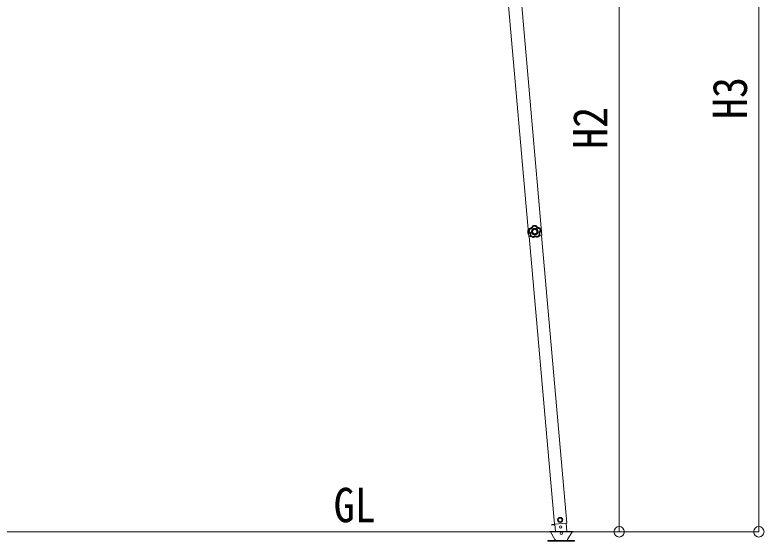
# Model space of a CAD drawing. Units: millimetres at full size, sheet at 1:35; details may follow other scales. Extents: x -9783 to 9892, y -6828 to 6752.
# Drawn here: x -6731 to -4215, y -1142 to 626 of the extents above; entities that cross this region are included whole.
import ezdxf
from ezdxf.enums import TextEntityAlignment as Align

# ---------------------------------------------------------------- set-up
doc = ezdxf.new("R2010")
doc.units = ezdxf.units.MM
doc.header["$LTSCALE"] = 35
doc.header["$PDMODE"] = 32
doc.header["$PDSIZE"] = 35
doc.layers.add('0-0_0', color=7, linetype='Continuous', lineweight=9)
doc.layers.add('0-A_寸法', color=4, linetype='Continuous', lineweight=9)
doc.styles.add('ＭＳ ゴシック', font='')
doc.styles.get('ＭＳ ゴシック').set_extended_font_data('MS Gothic')

msp = doc.modelspace()

# ---------------------------------------------------------------- linework, layer by layer
at = {"layer": '0-0_0'}
msp.add_line((-7590.25, -1110.56), (-4739.33, -1110.56), dxfattribs=at)
at = {"layer": '0-A_寸法', "color": 6}
for p, q in [((-4232.4, -1110.56), (-4232.4, 1702.44)), ((-4701.42, 1502.04), (-4701.42, -1110.56)), ((-4701.42, -1110.56), (-5030.24, -1110.56)), ((-4232.4, -1110.56), (-4701.42, -1110.56))]:
    msp.add_line(p, q, dxfattribs=at)
at = {"layer": '0-A_寸法'}
for p, q in [((-5144.76, 1473.99), (-5004.88, -119.14)), ((-5100.93, 1477.84), (-4961.05, -115.29)), ((-5008.03, -97.17), (-5007.32, -97.12)), ((-5008.03, -97.17), (-5007.58, -103.65)), ((-5007.32, -97.12), (-5006.41, -110.09)), ((-5002.74, -91.52), (-5003.12, -91.77)), ((-5002.74, -91.52), (-5003.12, -91.77)), ((-5002.86, -92.05), (-5003.12, -91.77)), ((-5002.48, -91.8), (-5002.86, -92.06)), ((-5002.48, -91.8), (-5002.86, -92.05)), ((-5002.74, -91.52), (-5002.48, -91.8)), ((-4991.77, -82.25), (-4992.09, -82.58)), ((-4991.77, -82.25), (-4992.09, -82.58)), ((-4991.86, -82.89), (-4992.09, -82.58)), ((-4991.54, -82.56), (-4991.86, -82.89)), ((-4991.54, -82.56), (-4991.86, -82.89)), ((-4991.77, -82.25), (-4991.54, -82.56)), ((-4980.87, -81.81), (-4980.69, -81.47)), ((-4980.52, -82.1), (-4980.87, -81.81)), ((-4980.51, -82.1), (-4980.87, -81.81)), ((-4980.33, -81.76), (-4980.69, -81.47)), ((-4980.33, -81.76), (-4980.69, -81.47)), ((-4980.33, -81.76), (-4980.51, -82.1)), ((-4968.76, -89.44), (-4968.53, -89.13)), ((-4968.35, -89.64), (-4968.76, -89.44)), ((-4968.35, -89.64), (-4968.76, -89.44)), ((-4968.12, -89.32), (-4968.53, -89.13)), ((-4968.12, -89.32), (-4968.53, -89.13)), ((-4968.12, -89.32), (-4968.35, -89.64)), ((-4964.5, -99.98), (-4964.34, -99.55)), ((-4964.5, -99.98), (-4964.34, -99.55)), ((-4964.12, -100.05), (-4964.5, -99.98)), ((-4964.34, -99.55), (-4963.96, -99.63)), ((-4964.12, -100.05), (-4963.96, -99.63)), ((-4964.12, -100.05), (-4963.96, -99.63)), ((-5007.12, -110.14), (-5007.58, -103.65)), ((-5007.12, -110.14), (-5006.41, -110.09)), ((-5005.81, -102.55), (-5005.44, -102.43)), ((-5005.81, -102.55), (-5005.59, -102.95)), ((-5005.81, -102.55), (-5005.59, -102.96)), ((-5005.23, -102.83), (-5005.59, -102.95)), ((-5005.44, -102.43), (-5005.23, -102.83)), ((-5005.44, -102.43), (-5005.23, -102.83)), ((-5004.88, -119.14), (-4997.82, -118.52)), ((-4918.56, -1085.14), (-5003.39, -119.01)), ((-5000.38, -115.85), (-5000.03, -115.68)), ((-5000.38, -115.85), (-5000.26, -116.29)), ((-5000.38, -115.85), (-5000.26, -116.29)), ((-4999.91, -116.13), (-5000.26, -116.29)), ((-5000.03, -115.68), (-4999.91, -116.13)), ((-5000.03, -115.68), (-4999.91, -116.13)), ((-4990.84, -121.79), (-4990.39, -121.71)), ((-4990.84, -121.79), (-4990.39, -121.71)), ((-4990.84, -122.18), (-4990.84, -121.79)), ((-4990.84, -122.18), (-4990.39, -122.1)), ((-4990.84, -122.18), (-4990.39, -122.1)), ((-4990.39, -121.71), (-4990.39, -122.1)), ((-4976.56, -120.74), (-4976.1, -120.76)), ((-4976.51, -121.13), (-4976.56, -120.74)), ((-4976.56, -120.74), (-4976.1, -120.76)), ((-4976.51, -121.13), (-4976.06, -121.15)), ((-4976.51, -121.13), (-4976.06, -121.15)), ((-4976.1, -120.76), (-4976.06, -121.15)), ((-4969.13, -116), (-4961.05, -115.29)), ((-4967.92, -113.89), (-4967.85, -113.43)), ((-4967.91, -113.89), (-4967.85, -113.43)), ((-4967.54, -114), (-4967.91, -113.89)), ((-4967.85, -113.43), (-4967.48, -113.55)), ((-4967.54, -114), (-4967.48, -113.55)), ((-4967.54, -114), (-4967.48, -113.55)), ((-4877.72, -1081.55), (-4962.54, -115.42)), ((-4918.57, -1085.13), (-4877.72, -1081.56)), ((-4877.07, -1109.89), (-4879.54, -1081.72)), ((-4917.57, -1085.34), (-4927.43, -1086.21)), ((-4927.43, -1086.21), (-4917.57, -1085.35)), ((-4927.43, -1086.21), (-4927.25, -1088.2)), ((-4917.39, -1087.34), (-4927.25, -1088.2)), ((-4917.59, -1085.05), (-4915.48, -1109.22)), ((-4935.75, -1109.56), (-4855.75, -1109.56)), ((-4935.75, -1110.56), (-4935.75, -1109.56)), ((-4935.75, -1110.56), (-4855.75, -1110.56)), ((-4917.05, -1136.56), (-4931.78, -1111.06)), ((-4859.71, -1111.06), (-4874.44, -1136.56)), ((-4855.75, -1109.56), (-4855.75, -1110.56))]:
    msp.add_line(p, q, dxfattribs=at)
for points in [[(-5003.13, -91.77), (-5004.34, -94.31), (-5005.2, -96.98), (-5005.69, -99.74), (-5005.81, -102.55)], [(-5003.12, -91.77), (-5004.34, -94.31), (-5005.19, -96.98), (-5005.69, -99.74), (-5005.81, -102.55)], [(-5002.86, -92.06), (-5004.01, -94.5), (-5004.83, -97.07), (-5005.31, -99.72), (-5005.44, -102.43)], [(-5002.86, -92.06), (-5002.85, -92.07), (-5002.83, -92.09), (-5002.81, -92.11), (-5002.78, -92.15), (-5002.74, -92.19), (-5002.7, -92.24), (-5002.65, -92.3), (-5002.6, -92.37), (-5002.54, -92.44), (-5002.47, -92.52), (-5002.39, -92.61), (-5002.24, -92.79), (-5002.07, -92.98), (-5001.93, -93.14), (-5001.84, -93.25), (-5001.74, -93.35), (-5001.65, -93.46), (-5001.55, -93.57), (-5001.45, -93.68), (-5002.89, -97.56), (-5003.44, -101.66)], [(-4992.09, -82.58), (-4992.29, -83.22), (-4992.53, -83.85), (-4992.77, -84.38), (-4992.91, -84.68), (-4993.07, -84.98), (-4993.23, -85.28), (-4993.4, -85.57), (-4993.58, -85.85), (-4994.21, -86.74), (-4995.08, -87.75), (-4996.06, -88.66), (-4997.13, -89.47), (-4998.27, -90.15), (-4999.25, -90.61), (-4999.57, -90.74), (-4999.88, -90.86), (-5000.2, -90.97), (-5000.52, -91.07), (-5000.84, -91.16), (-5001.41, -91.3), (-5002.07, -91.43), (-5002.74, -91.52)], [(-5002.48, -91.8), (-5001.82, -91.71), (-5001.17, -91.58), (-5000.59, -91.44), (-5000.27, -91.35), (-4999.95, -91.25), (-4999.64, -91.14), (-4999.33, -91.03), (-4999.03, -90.9), (-4998.53, -90.68), (-4997.94, -90.38), (-4997.37, -90.06), (-4997.06, -89.86), (-4996.79, -89.68), (-4996.52, -89.49), (-4996.25, -89.29), (-4995.99, -89.09), (-4995.49, -88.66), (-4994.56, -87.73), (-4993.73, -86.7), (-4993.2, -85.9), (-4992.87, -85.33), (-4992.57, -84.74), (-4992.3, -84.14), (-4992.06, -83.52), (-4991.86, -82.89)], [(-5002.48, -91.8), (-5002.47, -91.81), (-5002.46, -91.83), (-5002.44, -91.87), (-5002.42, -91.91), (-5002.39, -91.96), (-5002.36, -92.02), (-5002.33, -92.08), (-5002.29, -92.16), (-5002.25, -92.24), (-5002.2, -92.33), (-5002.14, -92.44), (-5002.03, -92.65), (-5001.91, -92.87), (-5001.81, -93.06), (-5001.74, -93.18), (-5001.67, -93.3), (-5001.6, -93.43), (-5001.52, -93.55), (-5001.45, -93.68)], [(-4991.86, -82.89), (-4991.82, -82.92), (-4991.75, -82.97), (-4991.63, -83.06), (-4991.49, -83.17), (-4991.31, -83.31), (-4991.11, -83.46), (-4990.9, -83.64), (-4990.67, -83.82), (-4990.43, -84.02), (-4990.19, -84.23), (-4990.44, -84.88), (-4990.72, -85.51), (-4990.99, -86.07), (-4991.15, -86.37), (-4991.33, -86.68), (-4991.51, -86.97), (-4991.69, -87.27), (-4991.89, -87.56), (-4992.5, -88.4), (-4993.41, -89.43), (-4994.42, -90.38), (-4994.78, -90.68), (-4995.05, -90.89), (-4995.33, -91.1), (-4995.61, -91.3), (-4995.9, -91.5), (-4996.29, -91.74), (-4996.88, -92.09), (-4997.5, -92.41), (-4998.12, -92.69), (-4998.76, -92.95), (-4999.42, -93.18), (-5000.09, -93.38), (-5000.76, -93.54), (-5001.45, -93.68)], [(-4974.05, -101.31), (-4974.18, -100.21), (-4974.42, -99.15), (-4974.76, -98.14), (-4975.19, -97.18), (-4975.71, -96.27), (-4976.31, -95.42), (-4976.99, -94.63), (-4977.73, -93.91), (-4978.55, -93.27), (-4979.42, -92.71), (-4980.35, -92.23), (-4981.32, -91.85), (-4982.33, -91.55), (-4983.38, -91.36), (-4984.47, -91.27), (-4985.57, -91.29), (-4986.67, -91.42), (-4987.73, -91.66), (-4988.74, -92), (-4989.7, -92.43), (-4990.61, -92.95), (-4991.46, -93.55), (-4992.25, -94.23), (-4992.97, -94.98), (-4993.61, -95.79), (-4994.17, -96.66), (-4994.65, -97.59), (-4995.03, -98.56), (-4995.33, -99.58), (-4995.52, -100.63), (-4995.61, -101.71), (-4995.59, -102.81), (-4995.45, -103.91), (-4995.22, -104.97), (-4994.88, -105.98), (-4994.45, -106.95), (-4993.93, -107.86), (-4993.33, -108.71), (-4992.65, -109.49)], [(-4980.69, -81.47), (-4983.48, -81.1), (-4986.28, -81.11), (-4989.06, -81.49), (-4991.77, -82.25)], [(-4980.69, -81.47), (-4983.48, -81.1), (-4986.28, -81.11), (-4989.06, -81.49), (-4991.77, -82.25)], [(-4980.87, -81.81), (-4983.56, -81.47), (-4986.26, -81.48), (-4988.93, -81.85), (-4991.54, -82.56)], [(-4991.54, -82.56), (-4991.51, -82.59), (-4991.45, -82.66), (-4991.36, -82.77), (-4991.24, -82.92), (-4991.09, -83.09), (-4990.93, -83.28), (-4990.76, -83.5), (-4990.57, -83.73), (-4990.38, -83.97), (-4990.19, -84.23)], [(-4981.98, -83.65), (-4986.12, -83.48), (-4990.19, -84.23)], [(-4980.87, -81.81), (-4980.9, -81.85), (-4980.95, -81.93), (-4981.03, -82.05), (-4981.13, -82.21), (-4981.24, -82.4), (-4981.38, -82.62), (-4981.52, -82.85), (-4981.67, -83.11), (-4981.83, -83.38), (-4981.98, -83.65)], [(-4980.52, -82.1), (-4980.55, -82.13), (-4980.61, -82.19), (-4980.71, -82.3), (-4980.84, -82.43), (-4981, -82.59), (-4981.17, -82.77), (-4981.36, -82.97), (-4981.56, -83.19), (-4981.77, -83.42), (-4981.98, -83.65)], [(-4968.76, -89.44), (-4968.77, -89.48), (-4968.8, -89.57), (-4968.85, -89.71), (-4968.91, -89.88), (-4968.99, -90.09), (-4969.08, -90.33), (-4969.17, -90.59), (-4969.28, -90.86), (-4969.39, -91.15), (-4969.51, -91.44), (-4970.22, -91.41), (-4970.92, -91.34), (-4971.61, -91.23), (-4972.3, -91.09), (-4972.99, -90.92), (-4973.98, -90.61), (-4975.27, -90.08), (-4976.5, -89.43), (-4977.02, -89.1), (-4977.31, -88.91), (-4977.6, -88.71), (-4977.89, -88.5), (-4978.16, -88.28), (-4978.5, -88), (-4979.02, -87.54), (-4979.52, -87.05), (-4979.99, -86.54), (-4980.44, -86.01), (-4980.87, -85.45), (-4981.27, -84.87), (-4981.64, -84.27), (-4981.98, -83.65)], [(-4980.51, -82.1), (-4980.22, -82.69), (-4979.9, -83.27), (-4979.55, -83.84), (-4979.17, -84.38), (-4978.76, -84.9), (-4978.33, -85.4), (-4977.87, -85.87), (-4977.39, -86.32), (-4977.05, -86.6), (-4976.8, -86.81), (-4976.53, -87.01), (-4976.26, -87.2), (-4975.99, -87.39), (-4975.61, -87.62), (-4974.46, -88.25), (-4973.24, -88.74), (-4972.3, -89.03), (-4971.97, -89.11), (-4971.65, -89.19), (-4971.32, -89.25), (-4971, -89.3), (-4970.67, -89.35), (-4970.08, -89.41), (-4969.42, -89.44), (-4968.76, -89.44)], [(-4968.53, -89.13), (-4969.21, -89.13), (-4969.88, -89.1), (-4970.46, -89.04), (-4970.79, -88.99), (-4971.12, -88.94), (-4971.45, -88.87), (-4971.78, -88.8), (-4972.11, -88.72), (-4973.15, -88.4), (-4974.37, -87.88), (-4975.55, -87.23), (-4976.64, -86.46), (-4977.65, -85.59), (-4978.39, -84.79), (-4978.61, -84.54), (-4978.82, -84.27), (-4979.02, -84), (-4979.21, -83.73), (-4979.4, -83.45), (-4979.71, -82.95), (-4980.04, -82.36), (-4980.33, -81.76)], [(-4967.85, -113.43), (-4967.9, -113.43), (-4967.99, -113.43), (-4968.14, -113.43), (-4968.32, -113.42), (-4968.54, -113.42), (-4968.79, -113.41), (-4969.07, -113.39), (-4969.37, -113.38), (-4969.67, -113.36), (-4969.99, -113.34), (-4970.17, -112.66), (-4970.32, -111.97), (-4970.44, -111.27), (-4970.52, -110.57), (-4970.57, -109.87), (-4970.58, -108.82), (-4970.47, -107.44), (-4970.23, -106.07), (-4970.08, -105.47), (-4969.99, -105.13), (-4969.89, -104.8), (-4969.77, -104.46), (-4969.66, -104.13), (-4969.5, -103.73), (-4969.22, -103.09), (-4968.91, -102.46), (-4968.57, -101.86), (-4968.2, -101.26), (-4967.8, -100.68), (-4967.37, -100.12), (-4966.91, -99.58), (-4966.43, -99.07)], [(-4968.35, -89.64), (-4968.37, -89.68), (-4968.42, -89.76), (-4968.49, -89.88), (-4968.59, -90.04), (-4968.71, -90.23), (-4968.85, -90.44), (-4969, -90.68), (-4969.16, -90.92), (-4969.33, -91.18), (-4969.51, -91.44)], [(-4966.43, -99.07), (-4967.55, -95.08), (-4969.51, -91.44)], [(-4964.5, -99.98), (-4964.98, -100.45), (-4965.43, -100.93), (-4965.86, -101.44), (-4966.26, -101.97), (-4966.63, -102.52), (-4966.97, -103.09), (-4967.27, -103.67), (-4967.55, -104.26), (-4967.72, -104.67), (-4967.83, -104.98), (-4967.94, -105.29), (-4968.04, -105.61), (-4968.13, -105.93), (-4968.24, -106.35), (-4968.48, -107.65), (-4968.58, -108.96), (-4968.56, -109.94), (-4968.53, -110.28), (-4968.5, -110.61), (-4968.46, -110.94), (-4968.41, -111.26), (-4968.35, -111.59), (-4968.23, -112.16), (-4968.06, -112.8), (-4967.85, -113.43)], [(-4964.34, -99.55), (-4964.85, -96.89), (-4965.69, -94.33), (-4966.86, -91.91), (-4968.35, -89.64)], [(-4967.48, -113.55), (-4967.69, -112.91), (-4967.87, -112.26), (-4967.99, -111.69), (-4968.05, -111.36), (-4968.1, -111.03), (-4968.14, -110.7), (-4968.18, -110.36), (-4968.2, -110.02), (-4968.21, -108.94), (-4968.1, -107.61), (-4967.85, -106.3), (-4967.45, -105.01), (-4966.93, -103.79), (-4966.41, -102.84), (-4966.23, -102.55), (-4966.05, -102.27), (-4965.85, -102), (-4965.65, -101.73), (-4965.44, -101.46), (-4965.07, -101.01), (-4964.61, -100.52), (-4964.12, -100.05)], [(-4963.96, -99.63), (-4964.47, -96.86), (-4965.35, -94.19), (-4966.57, -91.67), (-4968.12, -89.32)], [(-4963.96, -99.63), (-4964.47, -96.86), (-4965.35, -94.2), (-4966.57, -91.67), (-4968.12, -89.32)], [(-4964.34, -99.55), (-4964.38, -99.54), (-4964.48, -99.52), (-4964.62, -99.48), (-4964.8, -99.44), (-4965.01, -99.38), (-4965.26, -99.33), (-4965.53, -99.26), (-4965.82, -99.2), (-4966.12, -99.13), (-4966.43, -99.07)], [(-4964.5, -99.98), (-4964.54, -99.96), (-4964.62, -99.92), (-4964.75, -99.86), (-4964.92, -99.77), (-4965.11, -99.68), (-4965.34, -99.57), (-4965.59, -99.45), (-4965.86, -99.32), (-4966.14, -99.2), (-4966.43, -99.07)], [(-5005.59, -102.96), (-5005.05, -103.35), (-5004.53, -103.77), (-5004.09, -104.16), (-5003.85, -104.39), (-5003.61, -104.63), (-5003.38, -104.88), (-5003.16, -105.13), (-5002.94, -105.39), (-5002.29, -106.26), (-5001.6, -107.4), (-5001.04, -108.61), (-5000.6, -109.88), (-5000.3, -111.18), (-5000.17, -112.25), (-5000.14, -112.59), (-5000.13, -112.93), (-5000.12, -113.26), (-5000.13, -113.6), (-5000.14, -113.93), (-5000.18, -114.52), (-5000.26, -115.19), (-5000.38, -115.85)], [(-5005.44, -102.43), (-5005.4, -102.41), (-5005.31, -102.37), (-5005.18, -102.32), (-5005.01, -102.25), (-5004.8, -102.17), (-5004.57, -102.07), (-5004.31, -101.98), (-5004.03, -101.87), (-5003.74, -101.76), (-5003.44, -101.66)], [(-5005.23, -102.83), (-5005.19, -102.81), (-5005.11, -102.75), (-5005, -102.67), (-5004.84, -102.57), (-5004.66, -102.44), (-5004.45, -102.3), (-5004.22, -102.15), (-5003.97, -101.99), (-5003.71, -101.82), (-5003.44, -101.66), (-5002.9, -102.09), (-5002.38, -102.56), (-5001.94, -102.99), (-5001.7, -103.24), (-5001.46, -103.5), (-5001.23, -103.76), (-5001.01, -104.03), (-5000.79, -104.3), (-5000.19, -105.15), (-4999.48, -106.33), (-4998.89, -107.58), (-4998.72, -108.02), (-4998.6, -108.34), (-4998.49, -108.67), (-4998.38, -109.01), (-4998.29, -109.34), (-4998.18, -109.78), (-4998.03, -110.46), (-4997.92, -111.14), (-4997.84, -111.82), (-4997.79, -112.51), (-4997.78, -113.2), (-4997.79, -113.9), (-4997.85, -114.6), (-4997.93, -115.29)], [(-5000.03, -115.68), (-4999.92, -115.03), (-4999.84, -114.37), (-4999.79, -113.78), (-4999.78, -113.45), (-4999.78, -113.12), (-4999.78, -112.79), (-4999.8, -112.46), (-4999.82, -112.13), (-4999.88, -111.58), (-4999.98, -110.94), (-5000.11, -110.29), (-5000.2, -109.94), (-5000.29, -109.62), (-5000.39, -109.31), (-5000.5, -108.99), (-5000.61, -108.68), (-5000.86, -108.07), (-5001.46, -106.9), (-5002.18, -105.79), (-5002.77, -105.04), (-5003.22, -104.55), (-5003.68, -104.08), (-5004.17, -103.64), (-5004.69, -103.22), (-5005.23, -102.83)], [(-5000.26, -116.29), (-4998.22, -118.23), (-4995.95, -119.87), (-4993.48, -121.2), (-4990.84, -122.18)], [(-5000.26, -116.29), (-4998.22, -118.23), (-4995.95, -119.87), (-4993.47, -121.19), (-4990.84, -122.18)], [(-5000.03, -115.68), (-4999.99, -115.68), (-4999.9, -115.66), (-4999.76, -115.64), (-4999.57, -115.61), (-4999.35, -115.57), (-4999.11, -115.53), (-4998.84, -115.48), (-4998.54, -115.42), (-4998.24, -115.36), (-4997.93, -115.29)], [(-4999.91, -116.13), (-4999.87, -116.11), (-4999.78, -116.08), (-4999.64, -116.02), (-4999.47, -115.95), (-4999.27, -115.87), (-4999.03, -115.77), (-4998.78, -115.66), (-4998.5, -115.55), (-4998.22, -115.42), (-4997.93, -115.29)], [(-4999.91, -116.13), (-4997.94, -117.98), (-4995.75, -119.56), (-4993.37, -120.83), (-4990.84, -121.79)], [(-4997.93, -115.29), (-4994.69, -117.86), (-4990.96, -119.65)], [(-4992.65, -109.49), (-4991.9, -110.21), (-4991.09, -110.85), (-4990.21, -111.41), (-4989.29, -111.89), (-4988.32, -112.28), (-4987.3, -112.57), (-4986.25, -112.76), (-4985.17, -112.85), (-4984.06, -112.83), (-4982.97, -112.7), (-4981.91, -112.46), (-4980.9, -112.12), (-4979.93, -111.69), (-4979.02, -111.17), (-4978.17, -110.57), (-4977.39, -109.89), (-4976.67, -109.14), (-4976.03, -108.33), (-4975.47, -107.46), (-4974.99, -106.53), (-4974.6, -105.56), (-4974.31, -104.55), (-4974.11, -103.49), (-4974.03, -102.41), (-4974.05, -101.31)], [(-4990.39, -121.71), (-4990.4, -121.67), (-4990.43, -121.58), (-4990.47, -121.44), (-4990.53, -121.26), (-4990.59, -121.05), (-4990.66, -120.81), (-4990.73, -120.54), (-4990.81, -120.25), (-4990.88, -119.95), (-4990.96, -119.65), (-4990.37, -119.26), (-4989.76, -118.91), (-4989.14, -118.59), (-4988.49, -118.29), (-4987.84, -118.03), (-4986.85, -117.7), (-4985.5, -117.37), (-4984.12, -117.17), (-4983.51, -117.13), (-4983.16, -117.11), (-4982.8, -117.11), (-4982.45, -117.11), (-4982.1, -117.12), (-4981.67, -117.15), (-4980.97, -117.22), (-4980.28, -117.32), (-4979.6, -117.45), (-4978.92, -117.62), (-4978.24, -117.82), (-4977.58, -118.06), (-4976.93, -118.32), (-4976.29, -118.62)], [(-4990.84, -121.79), (-4990.85, -121.75), (-4990.85, -121.65), (-4990.86, -121.51), (-4990.88, -121.32), (-4990.89, -121.1), (-4990.91, -120.85), (-4990.92, -120.57), (-4990.94, -120.27), (-4990.95, -119.96), (-4990.96, -119.65)], [(-4976.56, -120.74), (-4977.15, -120.43), (-4977.75, -120.15), (-4978.37, -119.9), (-4978.99, -119.69), (-4979.63, -119.5), (-4980.27, -119.36), (-4980.92, -119.24), (-4981.57, -119.16), (-4982.01, -119.13), (-4982.34, -119.12), (-4982.67, -119.11), (-4983, -119.11), (-4983.34, -119.12), (-4983.78, -119.15), (-4985.08, -119.33), (-4986.35, -119.64), (-4987.29, -119.96), (-4987.6, -120.09), (-4987.9, -120.22), (-4988.2, -120.36), (-4988.5, -120.51), (-4988.79, -120.66), (-4989.3, -120.96), (-4989.85, -121.32), (-4990.39, -121.71)], [(-4990.39, -122.1), (-4989.84, -121.7), (-4989.28, -121.33), (-4988.78, -121.04), (-4988.48, -120.88), (-4988.18, -120.73), (-4987.88, -120.59), (-4987.57, -120.45), (-4987.25, -120.33), (-4986.23, -119.98), (-4984.93, -119.67), (-4983.6, -119.51), (-4982.26, -119.49), (-4980.93, -119.61), (-4979.87, -119.81), (-4979.54, -119.89), (-4979.22, -119.98), (-4978.89, -120.08), (-4978.58, -120.19), (-4978.26, -120.3), (-4977.72, -120.52), (-4977.11, -120.81), (-4976.51, -121.13)], [(-4976.56, -120.74), (-4976.56, -120.7), (-4976.54, -120.61), (-4976.52, -120.46), (-4976.49, -120.28), (-4976.46, -120.06), (-4976.43, -119.81), (-4976.39, -119.54), (-4976.36, -119.24), (-4976.32, -118.94), (-4976.29, -118.62)], [(-4976.29, -118.62), (-4972.84, -116.33), (-4969.99, -113.34)], [(-4976.1, -120.76), (-4976.11, -120.72), (-4976.11, -120.62), (-4976.12, -120.48), (-4976.13, -120.29), (-4976.15, -120.07), (-4976.17, -119.82), (-4976.2, -119.54), (-4976.22, -119.25), (-4976.25, -118.94), (-4976.29, -118.62)], [(-4976.1, -120.76), (-4973.73, -119.46), (-4971.56, -117.86), (-4969.61, -116), (-4967.92, -113.89)], [(-4976.06, -121.15), (-4973.58, -119.8), (-4971.32, -118.15), (-4969.3, -116.21), (-4967.54, -114)], [(-4976.06, -121.15), (-4973.58, -119.8), (-4971.32, -118.15), (-4969.3, -116.21), (-4967.54, -114.01)], [(-4967.92, -113.89), (-4967.96, -113.88), (-4968.05, -113.86), (-4968.19, -113.82), (-4968.37, -113.78), (-4968.59, -113.72), (-4968.83, -113.66), (-4969.1, -113.59), (-4969.39, -113.51), (-4969.69, -113.42), (-4969.99, -113.34)], [(-4927.43, -1086.21), (-4927.25, -1088.2), (-4917.39, -1087.34)]]:
    msp.add_lwpolyline(points, dxfattribs=at)
for points in [[(-4977.33, -101.54), (-4977.59, -100.04), (-4978.12, -98.67), (-4978.9, -97.44), (-4979.9, -96.4), (-4981.07, -95.56), (-4982.39, -94.96), (-4983.82, -94.62), (-4985.34, -94.58), (-4986.84, -94.83), (-4988.21, -95.37), (-4989.44, -96.15), (-4990.48, -97.14), (-4991.32, -98.31), (-4991.92, -99.63), (-4992.26, -101.07), (-4992.3, -102.59), (-4992.04, -104.08), (-4991.51, -105.46), (-4990.73, -106.68), (-4989.74, -107.72), (-4988.57, -108.56), (-4987.25, -109.16), (-4985.81, -109.5), (-4984.29, -109.55), (-4982.8, -109.29), (-4981.42, -108.75), (-4980.2, -107.98), (-4979.15, -106.98), (-4978.32, -105.81), (-4977.72, -104.49), (-4977.38, -103.06)], [(-4900.34, -1063.28), (-4906.48, -1067.59), (-4905.83, -1075.07), (-4899.03, -1078.24), (-4892.88, -1073.93), (-4893.53, -1066.46)], [(-4850.99, -1141.56), (-4850.99, -1139.56), (-4940.99, -1139.56), (-4940.99, -1141.56)]]:
    msp.add_lwpolyline(points, close=True, dxfattribs=at)
for centre, radius in [((-4899.68, -1070.76), 8.5), ((-4899.68, -1070.76), 7.7), ((-4899.68, -1070.76), 6.5), ((-4898.04, -1093.98), 4)]:
    msp.add_circle(centre, radius, dxfattribs=at)
for centre, radius, start, end in [((-4988.71, -102.33), 20, 165.03443, 202.96557), ((-4932.64, -1111.56), 1, 30, 90), ((-4895.74, -1115.56), 4.25, 183.37229, 176.62771), ((-4858.85, -1111.56), 1, 90, 150), ((-4911.86, -1133.56), 6, 210, 270), ((-4879.63, -1133.56), 6, 270, 330)]:
    msp.add_arc(centre, radius, start, end, dxfattribs=at)
at = {"layer": '0-A_寸法', "color": 6}
for p in [(-4701.42, -1110.56), (-4232.4, -1110.56)]:
    msp.add_point(p, dxfattribs=at)

# ---------------------------------------------------------------- texts
at = {"layer": '0-0_0', "style": 'ＭＳ ゴシック', "width": 0.9}
msp.add_text('GL', height=115.5, dxfattribs=at).set_placement((-5660.55, -1113), align=Align.BOTTOM_LEFT)
at = {"layer": '0-A_寸法', "color": 7, "style": 'ＭＳ ゴシック', "width": 0.9}
for s, p in [('H3', (-4237.4, 275.94)), ('H2', (-4706.42, 175.74))]:
    msp.add_text(s, height=115.5, rotation=90, dxfattribs=at).set_placement(p, align=Align.BOTTOM_LEFT)

doc.saveas('drawing.dxf')
